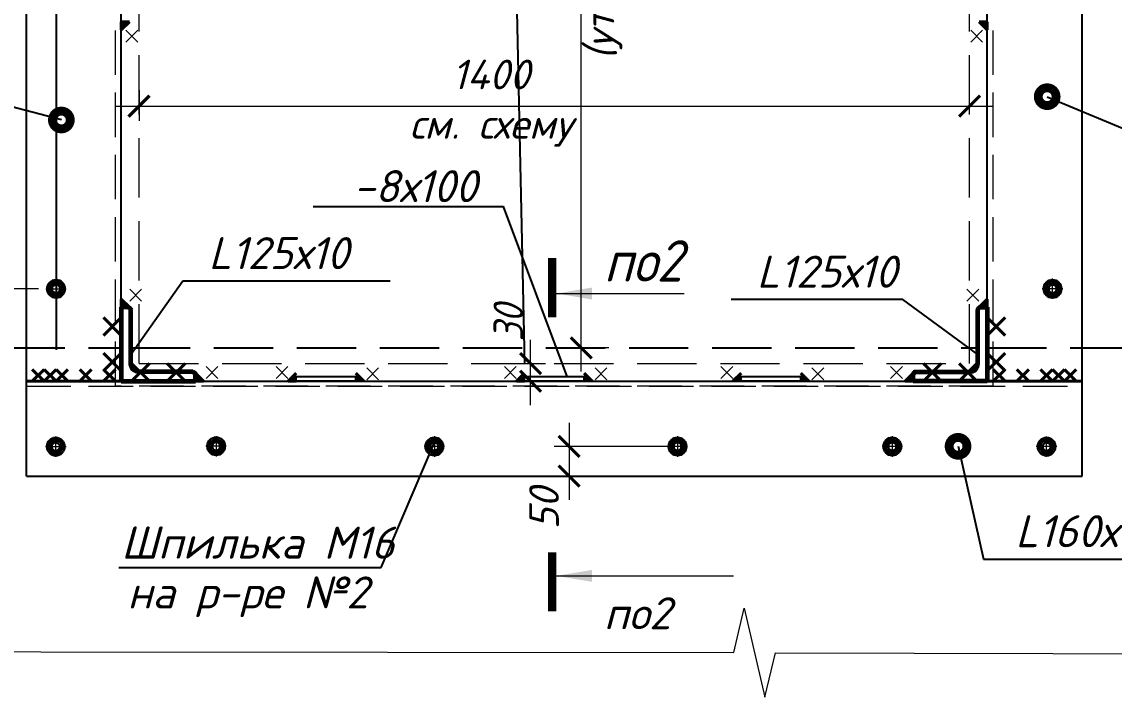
# Model space of a CAD drawing. Header units: millimetres. Extents: x 749182 to 2267578, y 70462 to 311449.
# Drawn here: x 2071416 to 2073258, y 173784 to 174923 of the extents above; entities that cross this region are included whole.
import ezdxf
from ezdxf.enums import TextEntityAlignment as Align

# ---------------------------------------------------------------- set-up
doc = ezdxf.new("R2010")
doc.units = ezdxf.units.MM
doc.linetypes.add('ГОСТ 2.303 4', pattern=[7, 5, -2, 0])
doc.linetypes.add('осеваяX2', pattern=[4, 2.5, -0.5, 0.5, -0.5])
doc.layers.get('Defpoints').update_dxf_attribs({"color": 255})
for name, color, linetype, lineweight in [('1Стены', 252, 'Continuous', 25), ('Оси', 165, 'осеваяX2', 13), ('Размер', 7, 'Continuous', 13), ('размеры', 7, 'Continuous', 9), ('Размеры КР', 164, 'Continuous', 9), ('сварка', 156, 'Continuous', 9), ('Стены', 184, 'Continuous', 40), ('штриховка кирпич', 42, 'Continuous', 5)]:
    doc.layers.add(name, color=color, linetype=linetype, lineweight=lineweight)
doc.layers.add('CS_UNPLOTTED', color=254, linetype='Continuous', plot=False)
doc.layers.add('металл', color=124, linetype='Continuous')
doc.layers.add('Текст', color=7, linetype='Continuous')
doc.styles.add('GOST 2.304_new', font='isocpeur.ttf', dxfattribs={"width": 0.9, "oblique": 15})
doc.styles.add('М2', font='isocpeui.ttf')
doc.dimstyles.new('SPDS', dxfattribs={"dimscale": 25, "dimtxt": 2.5, "dimasz": 1.77, "dimexe": 1.25, "dimexo": 0.625, "dimtad": 1, "dimdec": 0, "dimrnd": 0.001, "dimtxsty": 'GOST 2.304_new', "dimblk": 'ARCHTICK', "dimcen": 2.5, "dimdle": 2, "dimclrt": 256, "dimazin": 2, "dimtfac": 0.75, "dimtdec": 0, "dimtmove": 1, "dimatfit": 3, "dimfxl": 0, "dimtolj": 1, "dimlwd": 9, "dimlwe": 9, "dimarcsym": 0})
doc.dimstyles.new('SPDS 1_20', dxfattribs={"dimscale": 20, "dimtxt": 2.5, "dimasz": 1.77, "dimexe": 1.25, "dimexo": 0.625, "dimtad": 1, "dimdec": 0, "dimrnd": 0.001, "dimtxsty": 'М2', "dimblk": 'ARCHTICK', "dimcen": 2.5, "dimdle": 2, "dimclrt": 256, "dimadec": 0, "dimazin": 2, "dimtfac": 0.75, "dimtdec": 0, "dimtmove": 1, "dimatfit": 3, "dimfxl": 0, "dimtolj": 1, "dimlwd": 9, "dimlwe": 9, "dimarcsym": 0})

# ---------------------------------------------------------------- blocks, each defined once
blk = doc.blocks.new('свар')
at = {"layer": 'сварка', "color": 0, "linetype": 'Continuous', "ltscale": 10}
for p, q in [((10, 10), (-10, -10)), ((-10, 10), (10, -10))]:
    blk.add_line(p, q, dxfattribs=at)
blk = doc.blocks.new('м16')
at = {"layer": 'металл', "lineweight": 30, "ltscale": 20}
for p, q in [((-11, 6.4), (0, 12.7)), ((-11, -6.4), (-11, 6.4)), ((0, 12.7), (11, 6.4)), ((11, 6.4), (11, -6.4)), ((0, -12.7), (-11, -6.4)), ((11, -6.4), (0, -12.7))]:
    blk.add_line(p, q, dxfattribs=at)
blk.add_circle((0, 0), 15, dxfattribs=at)
for radius, start, end in [(10.4, 0, 180), (10.4, 180, 0), (6.92, 0, 180), (6.92, 180, 0)]:
    blk.add_arc((0, 0), radius, start, end, dxfattribs=at)
at = {"layer": 'металл', "linetype": 'Continuous', "lineweight": 25, "ltscale": 20}
blk.add_arc((0, 0), 8, 255, 165, dxfattribs=at)
at = {"layer": 'Оси', "ltscale": 20}
for p, q in [((17, 0), (-17.3, 0)), ((0, 17.3), (0, -17.3))]:
    blk.add_line(p, q, dxfattribs=at)
blk = doc.blocks.new('_ArchTick')
at = {"color": 0, "linetype": 'ByBlock', "const_width": 0.15}
blk.add_lwpolyline([(-0.5, -0.5), (0.5, 0.5)], dxfattribs=at)
blk = doc.blocks.new('*D1903')
at = {"layer": 'Defpoints', "color": 0, "lineweight": 20, "ltscale": 20, "transparency": 16777216}
for p in [(2072263.8, 174347), (2072273.9, 174347), (2072263.8, 174317)]:
    blk.add_point(p, dxfattribs=at)
at = {"layer": 'Размер', "color": 0, "lineweight": 9, "ltscale": 20, "transparency": 16777216}
for p, q in [((2072273.9, 174277), (2072273.9, 174387)), ((2072276.3, 174347), (2072298.9, 174347)), ((2072276.3, 174317), (2072298.9, 174317))]:
    blk.add_line(p, q, dxfattribs=at)
at = {"layer": 'Размер', "color": 0, "lineweight": 9, "ltscale": 20, "transparency": 16777216, "xscale": 35.4, "yscale": 35.4, "zscale": 35.4}
for p, rotation in [((2072273.9, 174347), 90), ((2072273.9, 174317), 270)]:
    blk.add_blockref('_ArchTick', p, dxfattribs=dict(at, rotation=rotation))
at = {"layer": 'Размер', "ltscale": 20, "transparency": 16777216, "insert": (2072236.4, 174415.3), "char_height": 50, "attachment_point": 5, "rotation": 90, "style": 'GOST 2.304_new'}
blk.add_mtext('\\A1;30', dxfattribs=at)
blk = doc.blocks.new('*D1896')
at = {"layer": 'Defpoints', "color": 0, "lineweight": 20, "ltscale": 20, "transparency": 16777216}
for p in [(2072359.3, 176173.4), (2072633.2, 176173.4), (2072418.2, 174373.4)]:
    blk.add_point(p, dxfattribs=at)
at = {"layer": 'Размер', "color": 0, "lineweight": 9, "ltscale": 20, "transparency": 16777216}
for p, q in [((2072359.3, 174333.4), (2072359.3, 176213.4)), ((2072620.7, 176173.4), (2072334.3, 176173.4)), ((2072405.7, 174373.4), (2072334.3, 174373.4))]:
    blk.add_line(p, q, dxfattribs=at)
at = {"layer": 'Размер', "color": 0, "lineweight": 9, "ltscale": 20, "transparency": 16777216, "xscale": 35.4, "yscale": 35.4, "zscale": 35.4}
for p, rotation in [((2072359.3, 176173.4), 90), ((2072359.3, 174373.4), 270)]:
    blk.add_blockref('_ArchTick', p, dxfattribs=dict(at, rotation=rotation))
at = {"layer": 'Размер', "ltscale": 20, "transparency": 16777216, "insert": (2072355, 175124.4), "char_height": 50, "width": 670.583, "attachment_point": 5, "rotation": 90, "style": 'М2'}
blk.add_mtext('\\A1;1800 \\P(уточнять по АР)', dxfattribs=at)
blk = doc.blocks.new('*D1907')
at = {"layer": 'Defpoints', "color": 0, "lineweight": 20, "ltscale": 20, "transparency": 16777216}
for p in [(2071456.5, 174973.4), (2071233.7, 174473), (2071456.5, 174473)]:
    blk.add_point(p, dxfattribs=at)
at = {"layer": 'размеры', "color": 0, "lineweight": 9, "ltscale": 20, "transparency": 16777216}
for p, q in [((2071233.7, 175013.4), (2071233.7, 174433)), ((2071444, 174973.4), (2071208.7, 174973.4)), ((2071444, 174473), (2071208.7, 174473))]:
    blk.add_line(p, q, dxfattribs=at)
at = {"layer": 'размеры', "color": 0, "lineweight": 9, "ltscale": 20, "transparency": 16777216, "xscale": 35.4, "yscale": 35.4, "zscale": 35.4}
for p, rotation in [((2071233.7, 174973.4), 90), ((2071233.7, 174473), 270)]:
    blk.add_blockref('_ArchTick', p, dxfattribs=dict(at, rotation=rotation))
at = {"layer": 'размеры', "ltscale": 20, "transparency": 16777216, "insert": (2071196.2, 174723.2), "char_height": 50, "attachment_point": 5, "rotation": 90, "style": 'GOST 2.304_new'}
blk.add_mtext('\\A1;500', dxfattribs=at)
blk = doc.blocks.new('*D1912')
at = {"layer": 'Defpoints', "color": 0, "lineweight": 20, "ltscale": 20, "transparency": 16777216}
for p in [(2072521.5, 174207), (2072338.8, 174157), (2072423.6, 174157)]:
    blk.add_point(p, dxfattribs=at)
at = {"layer": 'Размер', "color": 0, "lineweight": 9, "ltscale": 20, "transparency": 16777216}
for p, q in [((2072338.8, 174247), (2072338.8, 174117)), ((2072509, 174207), (2072313.8, 174207)), ((2072411.1, 174157), (2072313.8, 174157))]:
    blk.add_line(p, q, dxfattribs=at)
at = {"layer": 'Размер', "color": 0, "lineweight": 9, "ltscale": 20, "transparency": 16777216, "xscale": 35.4, "yscale": 35.4, "zscale": 35.4}
for p, rotation in [((2072338.8, 174207), 90), ((2072338.8, 174157), 270)]:
    blk.add_blockref('_ArchTick', p, dxfattribs=dict(at, rotation=rotation))
at = {"layer": 'Размер', "ltscale": 20, "transparency": 16777216, "insert": (2072296.5, 174102.4), "char_height": 50, "attachment_point": 5, "rotation": 90, "style": 'М2'}
blk.add_mtext('\\A1;50', dxfattribs=at)
blk = doc.blocks.new('*D1891')
at = {"layer": 'Defpoints', "color": 0, "lineweight": 20, "transparency": 16777216}
for p in [(2071613.8, 174820.8), (2073013.8, 174781.2), (2073013.8, 174775.9)]:
    blk.add_point(p, dxfattribs=at)
at = {"layer": 'Размеры КР', "color": 0, "lineweight": 9, "transparency": 16777216}
for p, q in [((2071613.8, 174808.3), (2071613.8, 174756.2)), ((2073013.8, 174788.4), (2073013.8, 174806.2)), ((2071573.8, 174781.2), (2073053.8, 174781.2))]:
    blk.add_line(p, q, dxfattribs=at)
at = {"layer": 'Размеры КР', "color": 0, "lineweight": 9, "transparency": 16777216, "xscale": 35.4, "yscale": 35.4, "zscale": 35.4, "rotation": 180}
blk.add_blockref('_ArchTick', (2071613.8, 174781.2), dxfattribs=at)
at = {"layer": 'Размеры КР', "color": 0, "lineweight": 9, "transparency": 16777216, "xscale": 35.4, "yscale": 35.4, "zscale": 35.4}
blk.add_blockref('_ArchTick', (2073013.8, 174781.2), dxfattribs=at)
at = {"layer": 'Размеры КР', "lineweight": 20, "transparency": 16777216, "insert": (2072206.8, 174786.1), "char_height": 50, "attachment_point": 5, "style": 'М2'}
blk.add_mtext('\\A1;1400\\Pсм. схему', dxfattribs=at)

msp = doc.modelspace()

# ---------------------------------------------------------------- hatches: boundary and pattern name
at = {"layer": 'Стены', "linetype": 'Continuous', "ltscale": 5}
for points in [[(2071583.7716, 174923.3205), (2071583.7716, 174909.677), (2071597.415, 174923.3205)], [(2073043.7814, 174923.3205), (2073043.7814, 174909.677), (2073030.138, 174923.3205)], [(2071583.7617, 174442.0067), (2071583.7617, 174455.6501), (2071597.4052, 174442.0067)], [(2073043.7814, 174441.9969), (2073043.7814, 174455.6403), (2073030.138, 174441.9969)], [(2071708.7617, 174317.0067), (2071708.7617, 174330.6501), (2071722.4052, 174317.0067)], [(2071878.6787, 174316.9969), (2071865.0353, 174316.9969), (2071878.6787, 174330.6403)], [(2071978.9915, 174316.9969), (2071992.635, 174316.9969), (2071978.9915, 174330.6403)], [(2072263.6787, 174316.9969), (2072250.0353, 174316.9969), (2072263.6787, 174330.6403)], [(2072363.9915, 174316.9969), (2072377.635, 174316.9969), (2072363.9915, 174330.6403)], [(2072628.6787, 174316.9969), (2072615.0353, 174316.9969), (2072628.6787, 174330.6403)], [(2072729.3657, 174316.9969), (2072743.0091, 174316.9969), (2072729.3657, 174330.6403)], [(2072918.7716, 174316.9969), (2072918.7716, 174330.6403), (2072905.1281, 174316.9969)]]:
    msp.add_hatch(color=256, dxfattribs=at).paths.add_polyline_path(points, flags=0)

# ---------------------------------------------------------------- linework, layer by layer
at = {"layer": '1Стены', "linetype": 'ГОСТ 2.303 4', "lineweight": 13, "ltscale": 15}
for p, q in [((2071573.7716, 174308.9969), (2071573.7716, 176239.0067)), ((2073053.7814, 174308.9969), (2073053.7814, 176239.0067)), ((2071423.7716, 174308.9969), (2073203.7814, 174308.9969)), ((2073053.7814, 174308.9969), (2071573.7716, 174308.9969))]:
    msp.add_line(p, q, dxfattribs=at)
at = {"layer": '1Стены', "linetype": 'ГОСТ 2.303 4', "lineweight": 13, "ltscale": 20}
for p, q in [((2071613.7716, 174346.9969), (2071613.7716, 176173.4281)), ((2073013.7814, 174346.9969), (2073013.7814, 176173.4281)), ((2071613.7716, 174346.9969), (2073013.7814, 174346.9969))]:
    msp.add_line(p, q, dxfattribs=at)
at = {"layer": '1Стены', "color": 6, "linetype": 'ГОСТ 2.303 4', "ltscale": 20}
for p, q in [((2070968.705, 174373.4281), (2071583.7617, 174373.4281)), ((2071599.7617, 174373.4281), (2073027.7814, 174373.4281)), ((2073043.7814, 174373.4281), (2073807.6787, 174373.4281))]:
    msp.add_line(p, q, dxfattribs=at)
at = {"layer": 'CS_UNPLOTTED', "ltscale": 20}
msp.add_line((2071473.7716, 176885.2764), (2071473.7716, 174370.2605), dxfattribs=at)
at = {"layer": 'CS_UNPLOTTED', "ltscale": 100}
msp.add_line((2072223.7765, 176173.4281), (2072263.7765, 174346.9969), dxfattribs=at)
at = {"layer": 'металл', "color": 0, "ltscale": 20}
for p, q in [((2071423.7716, 174156.9969), (2071423.7716, 176443.4281)), ((2073203.7814, 174156.9969), (2073203.7814, 176443.4281)), ((2071583.7716, 174442.0067), (2071583.7716, 176189.0067)), ((2073043.7814, 174318.9969), (2073043.7814, 176189.0067)), ((2071583.7716, 174316.9969), (2071423.7716, 174316.9969)), ((2071583.7716, 174316.9969), (2071423.7716, 174316.9969)), ((2071423.7716, 174316.9969), (2073203.7814, 174316.9969)), ((2073043.7814, 174316.9969), (2073203.7814, 174316.9969)), ((2073043.7814, 174316.9969), (2073203.7814, 174316.9969)), ((2071423.7716, 174156.9969), (2073203.7814, 174156.9969))]:
    msp.add_line(p, q, dxfattribs=at)
at = {"layer": 'металл', "color": 0, "linetype": 'Continuous', "lineweight": 60, "ltscale": 20, "extrusion": (0, 0, -1)}
for p, q in [((2071583.7617, 174442.0067), (2071583.7617, 174317.0067)), ((2071595.1617, 174442.0067), (2071583.7617, 174442.0067)), ((2071599.7617, 174347.0067), (2071599.7617, 174437.4067)), ((2071704.1617, 174333.0067), (2071613.7617, 174333.0067)), ((2071708.7617, 174317.0067), (2071708.7617, 174328.4067)), ((2071583.7617, 174317.0067), (2071708.7617, 174317.0067))]:
    msp.add_line(p, q, dxfattribs=at)
at = {"layer": 'металл', "color": 0, "linetype": 'Continuous', "lineweight": 60, "ltscale": 20}
for p, q in [((2073027.7814, 174346.9969), (2073027.7814, 174437.3969)), ((2073032.3814, 174441.9969), (2073043.7814, 174441.9969)), ((2073043.7814, 174441.9969), (2073043.7814, 174316.9969)), ((2072918.7814, 174316.9969), (2072918.7814, 174328.3969)), ((2072923.3814, 174332.9969), (2073013.7814, 174332.9969)), ((2073043.7814, 174316.9969), (2072918.7814, 174316.9969))]:
    msp.add_line(p, q, dxfattribs=at)
at = {"layer": 'металл', "ltscale": 20}
for points in [[(2071878.7765, 174316.9969), (2071878.7765, 174324.9969), (2071978.7765, 174324.9969), (2071978.7765, 174316.9969)], [(2072263.7765, 174316.9969), (2072263.7765, 174324.9969), (2072363.7765, 174324.9969), (2072363.7765, 174316.9969)], [(2072628.7765, 174316.9969), (2072628.7765, 174324.9969), (2072728.7765, 174324.9969), (2072728.7765, 174316.9969)]]:
    msp.add_lwpolyline(points, close=True, dxfattribs=at)
at = {"layer": 'металл', "linetype": 'Continuous', "lineweight": 60, "ltscale": 20, "extrusion": (0, 0, -1)}
for centre, radius, start, end in [((-2071595.1617, 174437.4067), 4.6, 90, 180), ((-2071613.7617, 174347.0067), 14, 270, 0), ((-2071704.1617, 174328.4067), 4.6, 90, 180)]:
    msp.add_arc(centre, radius, start, end, dxfattribs=at)
at = {"layer": 'металл', "linetype": 'Continuous', "lineweight": 60, "ltscale": 20}
for centre, radius, start, end in [((2073032.3814, 174437.3969), 4.6, 90, 180), ((2073013.7814, 174346.9969), 14, 270, 0), ((2072923.3814, 174328.3969), 4.6, 90, 180)]:
    msp.add_arc(centre, radius, start, end, dxfattribs=at)
at = {"layer": 'Размер', "linetype": 'Continuous', "ltscale": 20}
for p, q in [((2072317.3378, 174465.0808), (2072532.599, 174465.0808)), ((2072317.3378, 173988.7967), (2072615.7635, 173988.7967))]:
    msp.add_line(p, q, dxfattribs=at)
at = {"layer": 'Размер', "linetype": 'Continuous', "ltscale": 20, "const_width": 14}
for points in [[(2072310.3378, 174525.0808), (2072310.3378, 174425.0808)], [(2072310.3378, 173928.7967), (2072310.3378, 174028.7967)]]:
    msp.add_lwpolyline(points, dxfattribs=at)
at = {"layer": 'Размер', "linetype": 'Continuous', "ltscale": 20}
for points in [[(2072317.3378, 174465.0808), (2072377.4278, 174475.1364), (2072377.4278, 174455.0252)], [(2072317.3378, 173988.7967), (2072377.4278, 173998.8523), (2072377.4278, 173978.7411)]]:
    msp.add_solid(points, dxfattribs=at)
at = {"layer": 'Стены', "color": 0, "linetype": 'Continuous', "ltscale": 5}
for p, q in [((2071583.7716, 174923.3205), (2071583.7716, 174909.677)), ((2071583.7716, 174909.677), (2071597.415, 174923.3205)), ((2071597.415, 174923.3205), (2071583.7716, 174923.3205)), ((2073043.7814, 174909.677), (2073030.138, 174923.3205)), ((2073030.138, 174923.3205), (2073043.7814, 174923.3205)), ((2073043.7814, 174923.3205), (2073043.7814, 174909.677)), ((2071583.7617, 174442.0067), (2071583.7617, 174455.6501)), ((2071583.7617, 174455.6501), (2071597.4052, 174442.0067)), ((2073043.7814, 174455.6403), (2073030.138, 174441.9969)), ((2073043.7814, 174441.9969), (2073043.7814, 174455.6403)), ((2071597.4052, 174442.0067), (2071583.7617, 174442.0067)), ((2073030.138, 174441.9969), (2073043.7814, 174441.9969)), ((2071708.7617, 174317.0067), (2071708.7617, 174330.6501)), ((2071708.7617, 174330.6501), (2071722.4052, 174317.0067)), ((2071865.0353, 174316.9969), (2071878.6787, 174330.6403)), ((2071992.635, 174316.9969), (2071979.307, 174330.6403)), ((2072250.0353, 174316.9969), (2072263.6787, 174330.6403)), ((2072377.635, 174316.9969), (2072364.307, 174330.6403)), ((2072615.0353, 174316.9969), (2072628.6787, 174330.6403)), ((2072743.0091, 174316.9969), (2072729.3657, 174330.6403)), ((2072918.7716, 174330.6403), (2072905.1281, 174316.9969)), ((2072918.7716, 174316.9969), (2072918.7716, 174330.6403)), ((2071722.4052, 174317.0067), (2071708.7617, 174317.0067)), ((2071878.6787, 174316.9969), (2071865.0353, 174316.9969)), ((2072263.6787, 174316.9969), (2072250.0353, 174316.9969)), ((2072905.1281, 174316.9969), (2072918.7716, 174316.9969))]:
    msp.add_line(p, q, dxfattribs=at)
at = {"layer": 'Стены', "color": 0, "linetype": 'Continuous', "ltscale": 15}
for p, q in [((2071583.7519, 174442.0067), (2071583.7519, 174317.0067)), ((2073043.7912, 174441.9969), (2073043.7912, 174316.9969)), ((2071583.7519, 174424.5067), (2071553.7519, 174394.5067)), ((2071583.7519, 174394.5067), (2071553.7519, 174424.5067)), ((2073043.7912, 174424.4969), (2073073.7912, 174394.4969)), ((2073043.7912, 174394.4969), (2073073.7912, 174424.4969)), ((2071583.7519, 174364.5067), (2071553.7519, 174334.5067)), ((2071583.7519, 174334.5067), (2071553.7519, 174364.5067)), ((2073043.7912, 174364.4969), (2073073.7912, 174334.4969)), ((2073043.7912, 174334.4969), (2073073.7912, 174364.4969)), ((2071631.2568, 174317.0006), (2071601.2544, 174346.9982)), ((2071601.2568, 174316.9982), (2071631.2544, 174347.0006)), ((2071691.2568, 174317.0053), (2071661.2544, 174347.003)), ((2071661.2568, 174317.003), (2071691.2544, 174347.0053)), ((2072966.2765, 174316.9908), (2072936.2741, 174346.9884)), ((2072936.2765, 174316.9884), (2072966.2741, 174346.9908)), ((2073026.2765, 174316.9955), (2072996.2741, 174346.9931)), ((2072996.2765, 174316.9931), (2073026.2741, 174346.9955)), ((2071708.7617, 174317.0067), (2071583.7519, 174316.9969)), ((2073043.7814, 174316.9969), (2072918.7716, 174316.987))]:
    msp.add_line(p, q, dxfattribs=at)
at = {"layer": 'Стены', "color": 0, "linetype": 'Continuous', "ltscale": 10}
for p, q in [((2071433.7716, 174316.9969), (2071453.7716, 174336.9969)), ((2071453.7716, 174316.9969), (2071433.7716, 174336.9969)), ((2071473.7716, 174316.9969), (2071453.7716, 174336.9969)), ((2071453.7716, 174316.9969), (2071473.7716, 174336.9969)), ((2071473.7716, 174316.9969), (2071493.7716, 174336.9969)), ((2071493.7716, 174316.9969), (2071473.7716, 174336.9969)), ((2071513.7716, 174316.9969), (2071533.7716, 174336.9969)), ((2071533.7716, 174316.9969), (2071513.7716, 174336.9969)), ((2071553.7716, 174316.9969), (2071573.7716, 174336.9969)), ((2071573.7716, 174316.9969), (2071553.7716, 174336.9969)), ((2073053.7814, 174316.9969), (2073073.7814, 174336.9969)), ((2073073.7814, 174316.9969), (2073053.7814, 174336.9969)), ((2073073.7814, 174316.9969), (2073053.7814, 174336.9969)), ((2073053.7814, 174316.9969), (2073073.7814, 174336.9969)), ((2073093.7814, 174316.9969), (2073113.7814, 174336.9969)), ((2073113.7814, 174316.9969), (2073093.7814, 174336.9969)), ((2073113.7814, 174316.9969), (2073093.7814, 174336.9969)), ((2073093.7814, 174316.9969), (2073113.7814, 174336.9969)), ((2073133.7814, 174316.9969), (2073153.7814, 174336.9969)), ((2073153.7814, 174316.9969), (2073133.7814, 174336.9969)), ((2073153.7814, 174316.9969), (2073133.7814, 174336.9969)), ((2073133.7814, 174316.9969), (2073153.7814, 174336.9969)), ((2073173.7814, 174316.9969), (2073153.7814, 174336.9969)), ((2073153.7814, 174316.9969), (2073173.7814, 174336.9969)), ((2073153.7814, 174316.9969), (2073173.7814, 174336.9969)), ((2073173.7814, 174316.9969), (2073153.7814, 174336.9969)), ((2073173.7814, 174316.9969), (2073193.7814, 174336.9969)), ((2073193.7814, 174316.9969), (2073173.7814, 174336.9969)), ((2073193.7814, 174316.9969), (2073173.7814, 174336.9969)), ((2073173.7814, 174316.9969), (2073193.7814, 174336.9969)), ((2071423.7716, 174316.9969), (2071583.7716, 174316.9969)), ((2073043.7814, 174316.9969), (2073203.7814, 174316.9969)), ((2073203.7814, 174316.9969), (2073043.7814, 174316.9969))]:
    msp.add_line(p, q, dxfattribs=at)
at = {"layer": 'Текст', "ltscale": 20}
for p, q in [((2071482.7483, 174757.8), (2071144.2394, 174847.3419)), ((2073144.8047, 174797.1231), (2073325.568, 174721.1929)), ((2071907.4573, 174612.1233), (2072228.2243, 174612.1233)), ((2072335.6612, 174324.9969), (2072228.2243, 174612.1233)), ((2071599.7716, 174362.1969), (2071687.7282, 174486.2402)), ((2071687.7282, 174486.2402), (2072037.3632, 174486.2402)), ((2072901.6963, 174454.9802), (2072612.0613, 174454.9802)), ((2073027.7814, 174362.1969), (2072901.6963, 174454.9802)), ((2072022.0088, 174003.0805), (2072111.6252, 174213.9149)), ((2072994.531, 174207.3499), (2073037.5375, 174017.2122)), ((2073037.5375, 174017.2122), (2073338.1075, 174017.2122)), ((2071579.6829, 174003.0805), (2072022.0088, 174003.0805))]:
    msp.add_line(p, q, dxfattribs=at)
at = {"layer": 'Текст', "ltscale": 20, "const_width": 30}
for points in [[(2073152.3047, 174797.1231, 1), (2073137.3047, 174797.1231, 1)], [(2071490.2483, 174757.8, 1), (2071475.2483, 174757.8, 1)], [(2073002.031, 174207.3499, 1), (2072987.031, 174207.3499, 1)]]:
    msp.add_lwpolyline(points, format="xyb", close=True, dxfattribs=at)
at = {"layer": 'штриховка кирпич', "linetype": 'Continuous', "ltscale": 20}
msp.add_lwpolyline([(2070863.6351, 173861.4405), (2072616.5781, 173859.2923), (2072634.1847, 173934.2674), (2072668.9715, 173784.2178), (2072686.5781, 173859.1929), (2073855.8249, 173856.434)], dxfattribs=at)

# ---------------------------------------------------------------- block references
at = {"layer": 'Размер', "color": 0, "xscale": -1}
for p, rotation in [((2071601.5306, 174899.2746), 89.99999999762781), ((2071607.9361, 174462.2203), 89.99999999762781), ((2071736.8081, 174331.7358), 180)]:
    msp.add_blockref('свар', p, dxfattribs=dict(at, rotation=rotation))
at = {"layer": 'Размер', "color": 0}
for p, rotation in [((2073026.0224, 174899.2746), 270.0000000023722), ((2073019.6071, 174462.2105), 270.0000000023722), ((2071854.6328, 174331.7468), 180), ((2072239.6328, 174331.7468), 180), ((2072604.6328, 174331.7468), 180), ((2072007.6241, 174329.7432), 180), ((2072392.6241, 174329.7432), 180), ((2072757.9983, 174329.7432), 180), ((2072890.7252, 174331.726), 180)]:
    msp.add_blockref('свар', p, dxfattribs=dict(at, rotation=rotation))
at = {"layer": 'Размер', "xscale": -1, "rotation": 89.99999999988889}
for p in [(2071473.7716, 174472.9969), (2071473.324, 174206.8243)]:
    msp.add_blockref('м16', p, dxfattribs=at)
at = {"layer": 'Размер', "rotation": 270.0000000001111}
for p in [(2073153.7814, 174472.9969), (2073143.7789, 174206.8243)]:
    msp.add_blockref('м16', p, dxfattribs=at)
at = {"layer": 'Размер'}
for p in [(2071743.7835, 174207.4135), (2072111.6252, 174206.9969), (2072521.4814, 174206.9969), (2072883.6505, 174206.9969)]:
    msp.add_blockref('м16', p, dxfattribs=at)

# ---------------------------------------------------------------- texts
at = {"layer": 'Размер', "linetype": 'Continuous', "ltscale": 20, "style": 'GOST 2.304_new', "oblique": 15, "width": 0.9}
msp.add_text('по2', height=70, dxfattribs=at).set_placement((2072397.3378, 174485.0808))
at = {"layer": 'Текст', "ltscale": 20, "style": 'М2'}
for s, p in [('-8х100', (2072079.2402, 174619.1878)), ('L125х10', (2071848.9482, 174506.2402)), ('L125х10', (2072773.2813, 174474.9802)), ('L160х10', (2073209.225, 174037.2122)), ('Шпилька М16', (2071813.8468, 174017.8627))]:
    msp.add_text(s, height=54, dxfattribs=at).set_placement(p, align=Align.CENTER)
msp.add_text('на р-ре №2', height=54, dxfattribs=at).set_placement((2071797.0924, 173987.894), align=Align.TOP_CENTER)
msp.add_text('по2', height=54, dxfattribs=at).set_placement((2072397.3378, 173898.7967))

# ---------------------------------------------------------------- dimensions: what is measured, and where the dimension line sits
at = {"layer": 'Размер', "ltscale": 20}
dim = msp.add_linear_dim(base=(2072359.311, 176173.4281), p1=(2072418.2177, 174373.4281), p2=(2072633.2177, 176173.4281), angle=90, text='<> \\P(уточнять по АР)', dimstyle='SPDS 1_20', override={"dimtxsty": 'М2'}, dxfattribs=at)
dim.commit()
dim.dimension.update_dxf_attribs({"geometry": '*D1896', "text_midpoint": (2072444.1316, 175124.4228), "dimtype": 160})
for base, p1, p2, override, picture, middle, dimtype in [((2072273.9399, 174346.9969), (2072263.7716, 174316.9969), (2072263.7716, 174346.9969), {"dimscale": 20, "dimfxl": 1.25, "dimtfill": 0, "dimarcsym": 1}, '*D1903', (2072273.9399, 174415.3171), 161), ((2072338.7599, 174156.9969), (2072521.4814, 174206.9969), (2072423.6494, 174156.9969), {"dimscale": 20, "dimtxsty": 'М2', "dimfxl": 1.25, "dimtfill": 0, "dimarcsym": 1}, '*D1912', (2072333.9847, 174102.4335), 160)]:
    dim = msp.add_linear_dim(base=base, p1=p1, p2=p2, angle=90, dimstyle='SPDS', override=override, dxfattribs=at)
    dim.commit()
    dim.dimension.update_dxf_attribs({"geometry": picture, "text_midpoint": middle, "dimtype": dimtype})
at = {"layer": 'размеры', "ltscale": 20}
dim = msp.add_linear_dim(base=(2071233.7405, 174472.9969), p1=(2071456.4859, 174973.4183), p2=(2071456.4859, 174472.9969), angle=90, dimstyle='SPDS', override={"dimscale": 20, "dimfxl": 1.25, "dimtfill": 0, "dimarcsym": 1}, dxfattribs=at)
dim.commit()
dim.dimension.update_dxf_attribs({"geometry": '*D1907', "text_midpoint": (2071196.2405, 174723.2076)})
at = {"layer": 'Размеры КР', "lineweight": 20}
dim = msp.add_linear_dim(base=(2073013.7814, 174781.1686), p1=(2071613.7716, 174820.8158), p2=(2073013.7814, 174775.9472), text='<>\\Pсм. схему', dimstyle='SPDS 1_20', dxfattribs=at)
dim.commit()
dim.dimension.update_dxf_attribs({"geometry": '*D1891', "text_midpoint": (2072206.7508, 174699.4594), "dimtype": 160})

doc.saveas('drawing.dxf')
